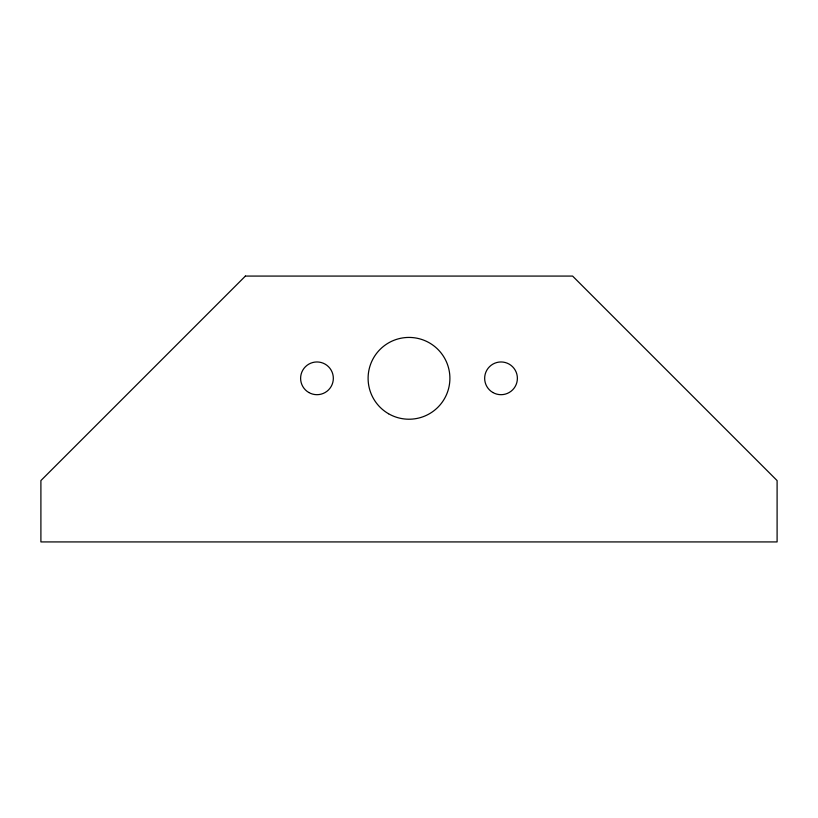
<?xml version="1.0" encoding="UTF-8"?>
<svg xmlns="http://www.w3.org/2000/svg" width="818" height="818" viewBox="0 0 818 818"><rect width="100%" height="100%" fill="white"/><g stroke="black" fill="none" stroke-linecap="round" stroke-linejoin="round"><path stroke-width="1.23" d="M245.4 276.075L40.9 480.575L40.9 541.925L777.1 541.925L777.1 480.575L572.6 276.075L245.4 276.075M308.795 392.497A16.36 16.36 0 0 0 333.335 378.325A16.36 16.36 0 0 0 308.795 364.153A16.36 16.36 0 0 0 308.795 392.497M492.845 392.497A16.36 16.36 0 0 0 517.385 378.325A16.36 16.36 0 0 0 492.845 364.153A16.36 16.36 0 0 0 492.845 392.497M388.55 413.744A40.9 40.9 0 0 0 449.9 378.325A40.9 40.9 0 0 0 388.55 342.906A40.9 40.9 0 0 0 388.55 413.744"/></g></svg>
